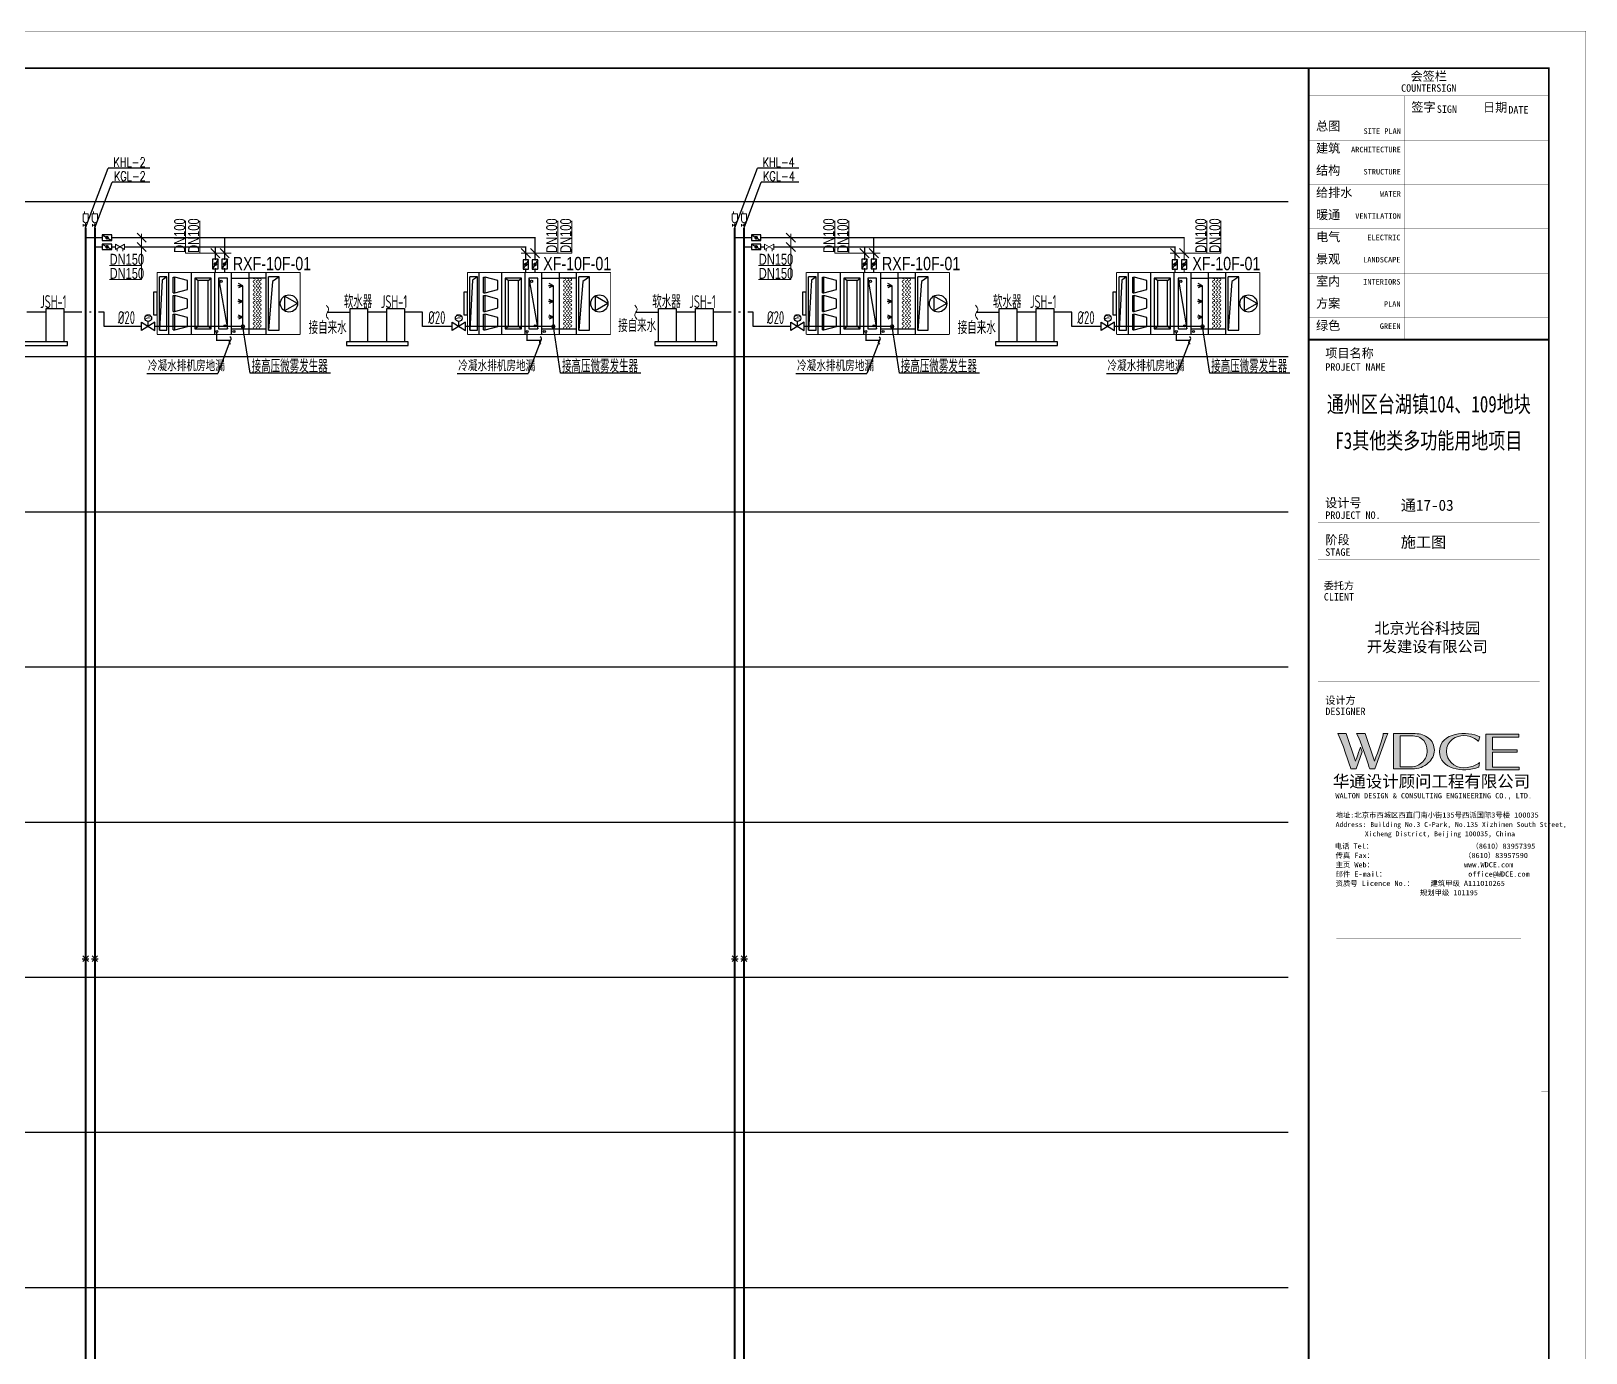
# Model space of a CAD drawing. Extents: x -778003 to -147913, y -2164908 to -814216.
# Drawn here: x -442101 to -400023, y -1011860 to -976072 of the extents above; entities that cross this region are included whole.
import ezdxf
from ezdxf.enums import TextEntityAlignment as Align

# ---------------------------------------------------------------- set-up
doc = ezdxf.new("R2010")
doc.units = 0
doc.header["$LTSCALE"] = 1000
doc.header["$MEASUREMENT"] = 0
doc.linetypes.add('CENTER2', pattern=[1.125, 0.75, -0.125, 0.125, -0.125])
doc.linetypes.add('DASH', pattern=[0.35, 0.25, -0.1])
doc.layers.get('0').update_dxf_attribs({"linetype": 'CONTINUOUS'})
for name, color, linetype in [('ACS_COM', 7, 'CONTINUOUS'), ('ACS_KT_FM_E', 3, 'CONTINUOUS'), ('ACS_空调机组', 2, 'CONTINUOUS'), ('DIM-空冷凝水', 3, 'CONTINUOUS'), ('DIM-空冷热供水', 3, 'CONTINUOUS'), ('DUCT-新风管设备', 7, 'CONTINUOUS'), ('PIPE_DIM', 3, 'CONTINUOUS'), ('TEXT-风机盘管', 7, 'CONTINUOUS'), ('VALVE-空冷供水', 7, 'CONTINUOUS'), ('VALVE-空冷热供水', 7, 'CONTINUOUS'), ('设备以及附件层', 7, 'CONTINUOUS')]:
    doc.layers.add(name, color=color, linetype=linetype)
for name, color, linetype, lineweight in [('ACS_KT_BJ', 4, 'CONTINUOUS', 30), ('ACS_KT_FM', 3, 'CONTINUOUS', 15), ('H-CN-阀件', 7, 'CONTINUOUS', 25), ('H-DIM-空调', 7, 'CONTINUOUS', 20), ('H-KT-冷凝', 5, 'N_LINE', 35), ('H-KT-冷热供', 3, 'LRG_LINE', 35), ('H-KT-冷热回', 2, 'LRH_LINE', 35), ('H-KT-阀件', 7, 'CONTINUOUS', 20)]:
    doc.layers.add(name, color=color, linetype=linetype, lineweight=lineweight)
doc.styles.add('_THVAC_PIPEDN', font='ROS', dxfattribs={"width": 0.8, "height": 3.5, "bigfont": 'JD'})
doc.styles.add('_THVAC_SERIAL', font='COMPLEX', dxfattribs={"width": 0.8, "height": 3.5, "bigfont": 'HZTXT'})
doc.styles.add('hwxh', font='STXIHEI.TTF')
doc.styles.add('HZF', font='ROS', dxfattribs={"width": 0.8, "bigfont": 'JD'})
doc.styles.add('KHZ', font='ROMANS', dxfattribs={"width": 0.7, "bigfont": 'HZTXT'})
doc.styles.get("Standard").update_dxf_attribs({"font": 'ros.shx', "width": 0.75, "bigfont": 'jd.shx'})
doc.styles.add('华文细黑', font='STXIHEI.TTF', dxfattribs={"height": 10})
doc.styles.add('等高', font='ros1.shx', dxfattribs={"width": 0.7, "bigfont": 'jd.shx'})
doc.linetypes.add('LRG_LINE', pattern='A,1.5,-0.1,["LRG",KHZ,S=0.1,R=0,X=-0.1,Y=-0.05],-0.2', length=1.8)
doc.linetypes.add('LRH_LINE', pattern='A,1.5,-0.1,["LRH",KHZ,S=0.1,R=0,X=-0.1,Y=-0.05],-0.2', length=1.8)
doc.linetypes.add('N_LINE', pattern='A,1.5,-0.1,["N",KHZ,S=0.1,R=0,X=-0.1,Y=-0.05],-0.02', length=1.62)

# ---------------------------------------------------------------- blocks, each defined once
blk = doc.blocks.new('$VALVE$00000964')
h = blk.add_hatch(color=256)
h.paths.add_polyline_path([(15, 46, 0.414214), (0, 61), (0, 31, 0.414214)])
h.paths.add_polyline_path([(0, 61, 0.414214), (-15, 46, 0.414214), (0, 31)])
for p, q in [((23, 251), (23, 297)), ((-46, 138), (-46, 251)), ((-46, 251), (46, 251)), ((0, 92), (0, 0)), ((15, 46), (44, 46)), ((44, 68), (44, 24)), ((46, 251), (46, 138))]:
    blk.add_line(p, q)
blk.add_circle((0, 46), 14.7)
blk.add_arc((0, 138), 46.1, 180, 0)
blk.add_point((0, 0))
blk = doc.blocks.new('jrg')
at = {"color": 8}
for centre, radius, start, end in [((-1.87, 0), 0.375, 0, 180), ((-1.12, 0), 0.375, 180, 0), ((-0.37, 0), 0.375, 0, 180), ((0.39, 0.02), 0.393, 182.6822, 357.3178), ((1.16, 0), 0.375, 0, 180), ((1.92, 0.01), 0.38, 180.8965, 359.1035)]:
    blk.add_arc(centre, radius, start, end, dxfattribs=at)
blk = doc.blocks.new('A$C2F4F20CB')
at = {"layer": 'ACS_KT_FM', "color": 8}
for centre, start in [((2857, 2067), 210.4562), ((2944, 2066), 207.8845), ((3024, 2066), 207.8845)]:
    blk.add_arc(centre, 28.1, start, 270, dxfattribs=at)
at = {"layer": 'ACS_空调机组', "color": 2}
for p, q in [((542, 2203), (542, 525)), ((1162, 525), (1162, 2203)), ((1782, 2203), (1782, 525)), ((1782, 2203), (1782, 525)), ((2247, 525), (2247, 2203)), ((2712, 2203), (2712, 525)), ((3177, 2203), (3177, 525)), ((232, 1669), (132, 1669)), ((132, 1669), (132, 1058)), ((232, 1058), (232, 1669)), ((132, 1058), (232, 1058))]:
    blk.add_line(p, q, dxfattribs=at)
at = {"layer": 'ACS_空调机组', "color": 8}
for p, q in [((297, 645), (297, 2083)), ((499, 2083), (297, 2083)), ((372, 1991), (297, 645)), ((499, 2083), (372, 1991)), ((499, 645), (499, 2083)), ((669, 2078), (709, 2078)), ((669, 1651), (669, 2078)), ((1052, 1983), (709, 2078)), ((709, 1651), (709, 2078)), ((709, 1651), (1052, 1746)), ((1052, 1746), (1052, 1983)), ((1334, 1982), (1250, 2053)), ((1694, 2053), (1250, 2053)), ((1250, 2053), (1250, 674)), ((1610, 1982), (1334, 1982)), ((1334, 1982), (1334, 745)), ((1610, 1982), (1694, 2053)), ((1610, 745), (1610, 1982)), ((1694, 674), (1694, 2053)), ((1896, 2053), (2133, 674)), ((1896, 2053), (1896, 674)), ((2133, 2053), (1896, 2053)), ((2133, 674), (2133, 2053)), ((2247, 2053), (2712, 2053)), ((2556, 1844), (2421, 1844)), ((2556, 1844), (2439, 1901)), ((2556, 1844), (2439, 1788)), ((2556, 772), (2556, 1844)), ((3177, 2053), (2712, 2053)), ((3248, 645), (3248, 2083)), ((3535, 2083), (3248, 2083)), ((3352, 1960), (3248, 645)), ((3535, 2083), (3352, 1960)), ((3535, 645), (3535, 2083)), ((669, 1651), (709, 1651)), ((669, 1150), (669, 1577)), ((669, 1577), (709, 1577)), ((709, 1150), (709, 1577)), ((1052, 1482), (709, 1577)), ((1052, 1245), (1052, 1482)), ((2556, 1418), (2421, 1418)), ((2556, 1418), (2439, 1475)), ((2556, 1418), (2439, 1362)), ((4034, 1364), (3684, 1566)), ((3684, 1566), (3684, 1161)), ((4034, 1364), (3684, 1161)), ((669, 1150), (709, 1150)), ((669, 1076), (709, 1076)), ((669, 649), (669, 1076)), ((709, 1150), (1052, 1245)), ((1052, 981), (709, 1076)), ((709, 649), (709, 1076)), ((1052, 744), (1052, 981)), ((2556, 992), (2421, 992)), ((2556, 992), (2439, 1049)), ((2556, 992), (2439, 936)), ((297, 645), (499, 645)), ((669, 649), (709, 649)), ((709, 649), (1052, 744)), ((1250, 674), (1334, 745)), ((1250, 674), (1694, 674)), ((1334, 745), (1610, 745)), ((1694, 674), (1610, 745)), ((1896, 674), (2133, 674)), ((2247, 674), (2712, 674)), ((2712, 674), (3177, 674)), ((3248, 645), (3535, 645))]:
    blk.add_line(p, q, dxfattribs=at)
at = {"layer": 'ACS_空调机组', "color": 2, "const_width": 25}
for points in [[(4107, 2203), (232, 2203)], [(232, 2203), (232, 525)], [(4107, 525), (4107, 2203)], [(232, 525), (4107, 525)]]:
    blk.add_lwpolyline(points, dxfattribs=at)
at = {"layer": 'ACS_空调机组', "color": 8}
for centre, radius in [((1968, 1964), 28.4), ((3801, 1364), 234), ((1847, 605), 28.4), ((2067, 759), 28.4), ((2312, 605), 28.4), ((2556, 744), 28.4)]:
    blk.add_circle(centre, radius, dxfattribs=at)
at = {"layer": 'ACS_KT_FM', "color": 8, "xscale": 75, "yscale": 75, "zscale": 75, "rotation": 90}
for p in [(2857, 1867), (2857, 1526), (2944, 1866), (2944, 1525), (3024, 1866), (3024, 1525), (2857, 1185), (2944, 1184), (3024, 1184), (2857, 844), (2944, 843), (3024, 843)]:
    blk.add_blockref('jrg', p, dxfattribs=at)
blk = doc.blocks.new('dcf1')
for p, q in [((-1.5, -0.94), (-1.5, 0.94)), ((-1.5, 0.94), (1.5, -0.94)), ((1.5, 0.94), (-1.5, -0.94)), ((0, 0), (0, 1.13)), ((1.5, -0.94), (1.5, 0.94))]:
    blk.add_line(p, q)
blk.add_circle((0, 1.88), 0.75)
at = {"width": 0.8}
blk.add_text('M', height=1.13, rotation=90, dxfattribs=at).set_placement((0.5, 1.52))
blk = doc.blocks.new('$VALVE$00000929')
blk.add_lwpolyline([(-125, -72), (125, 72), (125, -72), (-125, 72)], close=True)
for points in [[(-80, -46), (-80, -116)], [(80, -46), (80, -116)]]:
    blk.add_lwpolyline(points)
for p in [(-125, 0), (125, 0)]:
    blk.add_point(p)
blk = doc.blocks.new('$ThvacSys$00000040')
at = {"elevation": 0}
blk.add_lwpolyline([(7, -101, -0.575183), (0, 0, 0.604745), (-11, 101, 16.924828)], format="xyb", dxfattribs=at)
blk = doc.blocks.new('$VALVE$00000780')
at = {"layer": '设备以及附件层'}
for points in [[(-37, -37), (37, 37)], [(37, -37), (-37, 37)], [(0, 45), (0, -45)]]:
    blk.add_lwpolyline(points, dxfattribs=at)
blk = doc.blocks.new('logo2')
h = blk.add_hatch(color=7)
h.paths.add_polyline_path([(19.02, -7.36), (15.84, -7.36), (15.84, -3.97), (18.97, -3.97), (18.97, -4.24), (16.46, -4.24), (16.46, -5.45), (18.81, -5.45), (18.81, -5.69), (16.47, -5.69), (16.47, -7.12), (19.02, -7.12)])
edge = h.paths.add_edge_path()
edge.add_spline(control_points=[(15.26, -4.21), (15.26, -4.21), (15.13, -4.65), (15.13, -4.65), (15.13, -4.65), (14.62, -4.1), (13.73, -4.1), (13.04, -4.1), (12.07, -4.54), (12.08, -5.62), (12.08, -6.49), (12.77, -7.16), (13.73, -7.17), (14.66, -7.17), (15.23, -6.68), (15.23, -6.68), (15.23, -6.68), (15.16, -7.11), (15.16, -7.11), (13.63, -7.7), (11.42, -7.29), (11.41, -5.64), (11.4, -3.72), (14.16, -3.66), (15.26, -4.21)], knot_values=[0, 0, 0, 0, 1, 1, 1, 2, 2, 2, 3, 3, 3, 4, 4, 4, 5, 5, 5, 6, 6, 6, 7, 7, 7, 8, 8, 8, 8], degree=3, periodic=0)
edge = h.paths.add_edge_path(flags=16)
edge.add_spline(control_points=[(10.23, -5.57), (10.23, -5.16), (10.12, -4.83), (9.9, -4.58), (9.63, -4.27), (9.23, -4.12), (8.69, -4.12), (8.69, -4.12), (7.64, -4.12), (7.64, -4.12), (7.64, -4.12), (7.64, -7.1), (7.64, -7.1), (7.64, -7.1), (8.66, -7.1), (8.66, -7.1), (9.13, -7.1), (9.52, -6.93), (9.82, -6.6), (10.09, -6.31), (10.23, -5.96), (10.23, -5.57)], knot_values=[0, 0, 0, 0, 1, 1, 1, 2, 2, 2, 3, 3, 3, 4, 4, 4, 5, 5, 5, 6, 6, 6, 7, 7, 7, 7], degree=3, periodic=0)
edge = h.paths.add_edge_path()
edge.add_spline(control_points=[(10.92, -5.51), (10.92, -5.96), (10.72, -6.37), (10.34, -6.72), (9.92, -7.1), (9.41, -7.29), (8.82, -7.29), (8.82, -7.29), (7.03, -7.29), (7.03, -7.29), (7.03, -7.29), (7.03, -3.92), (7.03, -3.92), (7.03, -3.92), (9.1, -3.92), (9.1, -3.92), (9.59, -3.92), (10.01, -4.06), (10.36, -4.34), (10.73, -4.64), (10.92, -5.03), (10.92, -5.51)], knot_values=[0, 0, 0, 0, 1, 1, 1, 2, 2, 2, 3, 3, 3, 4, 4, 4, 5, 5, 5, 6, 6, 6, 7, 7, 7, 7], degree=3, periodic=0)
at = {"lineweight": 0}
blk.add_lwpolyline([(19.02, -7.36), (15.84, -7.36), (15.84, -3.97), (18.97, -3.97), (18.97, -4.24), (16.46, -4.24), (16.46, -5.45), (18.81, -5.45), (18.81, -5.69), (16.47, -5.69), (16.47, -7.12), (19.02, -7.12), (19.02, -7.36)], dxfattribs=at)
for points, knots in [([(10.92, -5.51), (10.92, -5.96), (10.72, -6.37), (10.34, -6.72), (9.92, -7.1), (9.41, -7.29), (8.82, -7.29), (8.82, -7.29), (7.03, -7.29), (7.03, -7.29), (7.03, -7.29), (7.03, -3.92), (7.03, -3.92), (7.03, -3.92), (9.1, -3.92), (9.1, -3.92), (9.59, -3.92), (10.01, -4.06), (10.36, -4.34), (10.73, -4.64), (10.92, -5.03), (10.92, -5.51)], [0, 0, 0, 0, 1, 1, 1, 2, 2, 2, 3, 3, 3, 4, 4, 4, 5, 5, 5, 6, 6, 6, 7, 7, 7, 7]), ([(10.23, -5.57), (10.23, -5.16), (10.12, -4.83), (9.9, -4.58), (9.63, -4.27), (9.23, -4.12), (8.69, -4.12), (8.69, -4.12), (7.64, -4.12), (7.64, -4.12), (7.64, -4.12), (7.64, -7.1), (7.64, -7.1), (7.64, -7.1), (8.66, -7.1), (8.66, -7.1), (9.13, -7.1), (9.52, -6.93), (9.82, -6.6), (10.09, -6.31), (10.23, -5.96), (10.23, -5.57)], [0, 0, 0, 0, 1, 1, 1, 2, 2, 2, 3, 3, 3, 4, 4, 4, 5, 5, 5, 6, 6, 6, 7, 7, 7, 7]), ([(15.26, -4.21), (15.26, -4.21), (15.13, -4.65), (15.13, -4.65), (15.13, -4.65), (14.62, -4.1), (13.73, -4.1), (13.04, -4.1), (12.07, -4.54), (12.08, -5.62), (12.08, -6.49), (12.77, -7.16), (13.73, -7.17), (14.66, -7.17), (15.23, -6.68), (15.23, -6.68), (15.23, -6.68), (15.16, -7.11), (15.16, -7.11), (13.63, -7.7), (11.42, -7.29), (11.41, -5.64), (11.4, -3.72), (14.16, -3.66), (15.26, -4.21)], [0, 0, 0, 0, 1, 1, 1, 2, 2, 2, 3, 3, 3, 4, 4, 4, 5, 5, 5, 6, 6, 6, 7, 7, 7, 8, 8, 8, 8])]:
    blk.add_open_spline(points, degree=3, knots=knots, dxfattribs=at)
blk = doc.blocks.new('logo1')
h = blk.add_hatch(color=8)
edge = h.paths.add_edge_path()
edge.add_spline(control_points=[(3.86, -5.21), (3.63, -5.88), (3.39, -6.56), (3.39, -6.56), (3.39, -6.56), (2.5, -3.91), (2.5, -3.91), (2.5, -3.91), (1.8, -3.91), (1.69, -3.91), (2.02, -4.39), (2.95, -7.27), (2.95, -7.27), (2.95, -7.27), (3.44, -7.27), (3.44, -7.27), (3.44, -7.27), (4.03, -5.66), (4.03, -5.66), (4.03, -5.66), (3.86, -5.21), (3.86, -5.21)], knot_values=[0, 0, 0, 0, 1, 1, 1, 2, 2, 2, 3, 3, 3, 4, 4, 4, 5, 5, 5, 6, 6, 6, 7, 7, 7, 7], degree=3, periodic=0)
h = blk.add_hatch(color=7)
edge = h.paths.add_edge_path()
edge.add_spline(control_points=[(6.04, -3.91), (6.09, -4.1), (5.2, -6.56), (5.2, -6.56), (5.2, -6.56), (4.3, -3.91), (4.3, -3.91), (4.3, -3.91), (3.6, -3.91), (3.49, -3.91), (3.82, -4.39), (4.75, -7.27), (4.75, -7.27), (4.75, -7.27), (5.24, -7.27), (5.24, -7.27), (5.24, -7.27), (6.33, -4.3), (6.33, -4.3), (6.33, -4.3), (6.48, -3.91), (6.48, -3.91), (6.48, -3.91), (6.21, -3.91), (6.04, -3.91)], knot_values=[0, 0, 0, 0, 1, 1, 1, 2, 2, 2, 3, 3, 3, 4, 4, 4, 5, 5, 5, 6, 6, 6, 7, 7, 7, 8, 8, 8, 8], degree=3, periodic=0)
at = {"color": 8, "lineweight": 0}
blk.add_open_spline([(3.86, -5.21), (3.63, -5.88), (3.39, -6.56), (3.39, -6.56), (3.39, -6.56), (2.5, -3.91), (2.5, -3.91), (2.5, -3.91), (1.8, -3.91), (1.69, -3.91), (2.02, -4.39), (2.95, -7.27), (2.95, -7.27), (2.95, -7.27), (3.44, -7.27), (3.44, -7.27), (3.44, -7.27), (4.03, -5.66), (4.03, -5.66), (4.03, -5.66), (3.86, -5.21), (3.86, -5.21)], degree=3, knots=[0, 0, 0, 0, 1, 1, 1, 2, 2, 2, 3, 3, 3, 4, 4, 4, 5, 5, 5, 6, 6, 6, 7, 7, 7, 7], dxfattribs=at)
at = {"lineweight": 0}
blk.add_open_spline([(6.04, -3.91), (6.09, -4.1), (5.2, -6.56), (5.2, -6.56), (5.2, -6.56), (4.3, -3.91), (4.3, -3.91), (4.3, -3.91), (3.6, -3.91), (3.49, -3.91), (3.82, -4.39), (4.75, -7.27), (4.75, -7.27), (4.75, -7.27), (5.24, -7.27), (5.24, -7.27), (5.24, -7.27), (6.33, -4.3), (6.33, -4.3), (6.33, -4.3), (6.48, -3.91), (6.48, -3.91), (6.48, -3.91), (6.21, -3.91), (6.04, -3.91)], degree=3, knots=[0, 0, 0, 0, 1, 1, 1, 2, 2, 2, 3, 3, 3, 4, 4, 4, 5, 5, 5, 6, 6, 6, 7, 7, 7, 8, 8, 8, 8], dxfattribs=at)
blk.add_blockref('logo2', (0, 0))
blk = doc.blocks.new('时间-logo')
blk.add_blockref('logo1', (-20.97, 0))
at = {"style": 'hwxh'}
for s, height, p in [('华通设计顾问工程有限公司 ', 1.15, (-19.73, -9.05)), ('WALTON DESIGN & CONSULTING ENGINEERING CO., LTD.', 0.5, (-19.5, -10.1)), ('地址:北京市西城区西直门南小街135号西派国际3号楼 100035', 0.5, (-19.48, -11.94)), ('Address: Building No.3 C-Park, No.135 Xizhimen South Street, ', 0.47, (-19.48, -12.83)), ('Xicheng District, Beijing 100035, China ', 0.47, (-16.69, -13.72)), ('电话 Tel：                        （8610）83957395 ', 0.5, (-19.56, -14.91)), ('传真 Fax：                      （8610）83957590 ', 0.5, (-19.48, -15.8)), ('主页 Web：                      www.WDCE.com ', 0.5, (-19.48, -16.69)), ('邮件 E-mail：                    office@WDCE.com ', 0.5, (-19.48, -17.58)), ('资质号 Licence No.：    建筑甲级 A111010265 ', 0.5, (-19.48, -18.47)), ('   规划甲级 101195', 0.5, (-12.6, -19.36))]:
    blk.add_text(s, height=height, dxfattribs=at).set_placement(p)
blk = doc.blocks.new('A1')
for points, const_width in [([(-584266, -1025182), (-500166, -1025182), (-500166, -965782), (-584266, -965782)], 5), ([(-507666, -966782), (-581766, -966782), (-581766, -1024182), (-507666, -1024182)], 50), ([(-507666, -966782), (-507666, -974132), (-501166, -974132), (-501166, -966782)], 50), ([(-507666, -1024182), (-501166, -1024182), (-501166, -974132), (-507666, -974132)], 50)]:
    blk.add_lwpolyline(points, close=True, dxfattribs=dict(const_width=const_width))
at = {"const_width": 5}
for points in [[(-542216, -965782), (-542216, -965982)], [(-507666, -967532), (-501166, -967532)], [(-505081, -967532), (-505081, -974132)], [(-503076, -967532), (-503076, -974132)], [(-507666, -968132), (-501166, -968132)], [(-507666, -968732), (-501166, -968732)], [(-507666, -969332), (-501166, -969332)], [(-507666, -969932), (-501166, -969932)], [(-507666, -970532), (-501166, -970532)], [(-507666, -971132), (-501166, -971132)], [(-507666, -971732), (-501166, -971732)], [(-507666, -972332), (-501166, -972332)], [(-507666, -972932), (-501166, -972932)], [(-507666, -972932), (-501166, -972932)], [(-507666, -973532), (-501166, -973532)], [(-507666, -974132), (-501166, -974132)], [(-507416, -979095), (-501416, -979095)], [(-507416, -980095), (-501416, -980095)], [(-501416, -983396), (-501416, -980570), (-507416, -980570), (-507416, -983396)], [(-507416, -983396), (-501416, -983396)], [(-507416, -983690), (-507416, -1001399)], [(-507416, -983690), (-501416, -983690)], [(-507416, -1001399), (-501416, -1001399), (-501416, -983690)], [(-506916, -990346), (-501916, -990346)], [(-501166, -994482), (-501366, -994482)], [(-506916, -995299), (-501916, -995299)], [(-506916, -1000696), (-501916, -1000696)], [(-507416, -1001399), (-501416, -1001399)]]:
    blk.add_lwpolyline(points, dxfattribs=at)
at = {"ltscale": 0.001, "xscale": 283.4689937531525, "yscale": 283.4689937531525, "zscale": 283.4689937531525}
blk.add_blockref('时间-logo', (-501416, -983690), dxfattribs=at)
at = {"style": '华文细黑'}
for s, height, p in [('会签栏', 240, (-504416, -966882)), ('COUNTERSIGN', 200, (-504416, -967222))]:
    blk.add_text(s, height=height, dxfattribs=at).set_placement(p, align=Align.TOP_CENTER)
for s, height, p in [('签字', 240, (-504889, -967718)), ('SIGN', 200, (-504198, -967793)), ('日期', 240, (-502946, -967724)), ('总图', 240, (-507466, -968232)), ('DATE', 200, (-502262, -967812)), ('建筑', 240, (-507466, -968832)), ('结构', 240, (-507466, -969432)), ('给排水', 240, (-507466, -970032)), ('暖通', 240, (-507466, -970632)), ('电气', 240, (-507466, -971232)), ('景观', 240, (-507466, -971832)), ('室内', 240, (-507466, -972432)), ('方案', 240, (-507466, -973032)), ('绿色', 240, (-507466, -973632)), ('项目名称', 240, (-507216, -974381)), ('PROJECT NAME', 200, (-507216, -974774)), ('设计号', 240, (-507221, -978434)), ('PROJECT NO.', 200, (-507216, -978785)), ('阶段', 240, (-507216, -979435)), ('STAGE', 200, (-507216, -979785)), ('委托方', 200, (-507256, -980696)), ('CLIENT', 200, (-507256, -980996)), ('设计方', 200, (-507216, -983798)), ('DESIGNER', 200, (-507216, -984098))]:
    blk.add_text(s, height=height, dxfattribs=at).set_placement(p, align=Align.TOP_LEFT)
for s, p in [('SITE PLAN', (-505172, -968412)), ('ARCHITECTURE', (-505172, -968912)), ('STRUCTURE', (-505172, -969512)), ('WATER', (-505172, -970112)), ('VENTILATION', (-505172, -970712)), ('ELECTRIC', (-505181, -971293)), ('LANDSCAPE', (-505181, -971893)), ('INTERIORS', (-505181, -972493)), ('PLAN', (-505181, -973093)), ('GREEN', (-505181, -973693))]:
    blk.add_text(s, height=150, dxfattribs=at).set_placement(p, align=Align.TOP_RIGHT)
at = {"color": 4, "style": '华文细黑', "width": 0.75}
for s, p in [('通州区台湖镇104、109地块', (-504416, -976104)), ('F3其他类多功能用地项目', (-504416, -977091))]:
    blk.add_text(s, height=450, dxfattribs=at).set_placement(p, align=Align.CENTER)
at = {"color": 4, "ltscale": 0.001, "char_height": 300, "width": 5848.95, "style": '华文细黑'}
for s, insert, attachment_point in [('通17-03', (-505173, -978631), 4), ('施工图', (-505173, -979631), 4), ('北京光谷科技园\\P开发建设有限公司', (-504456, -982211), 5)]:
    blk.add_mtext(s, dxfattribs=dict(at, insert=insert, attachment_point=attachment_point))
blk = doc.blocks.new('$VALVE$00000898')
blk.add_lwpolyline([(128, 74), (-128, -74), (-128, 74)], close=True)
blk.add_lwpolyline([(128, 74), (128, -74), (-128, -74)])
at = {"const_width": 50}
blk.add_lwpolyline([(0, 25, -1), (0, -25, -1)], format="xyb", close=True, dxfattribs=at)
for p in [(-128, 0), (128, 0)]:
    blk.add_point(p)

msp = doc.modelspace()

# ---------------------------------------------------------------- hatches: boundary and pattern name
at = {"layer": 'H-KT-冷凝', "linetype": 'CENTER2'}
for points in [[(-437076.4, -984449), (-437093.9, -984449), (-437093.9, -984466.5)], [(-437076.4, -984449), (-437076.4, -984466.5), (-437093.9, -984466.5)], [(-428676.5, -984449), (-428694, -984449), (-428694, -984466.5)], [(-428676.5, -984449), (-428676.5, -984466.5), (-428694, -984466.5)], [(-419508.1, -984449), (-419525.6, -984449), (-419525.6, -984466.5)], [(-419508.1, -984449), (-419508.1, -984466.5), (-419525.6, -984466.5)], [(-411108.1, -984449), (-411125.6, -984449), (-411125.6, -984466.5)], [(-411108.1, -984449), (-411108.1, -984466.5), (-411125.6, -984466.5)]]:
    msp.add_hatch(color=256, dxfattribs=at).paths.add_polyline_path(points)
at = {"layer": 'H-KT-冷热供', "linetype": 'Continuous'}
for points in [[(-436863.7, -981666.2), (-436846.2, -981666.2), (-436846.2, -981648.7)], [(-436863.7, -981666.2), (-436863.7, -981648.7), (-436846.2, -981648.7)], [(-428463.7, -981666.2), (-428446.2, -981666.2), (-428446.2, -981648.7)], [(-428463.7, -981666.2), (-428463.7, -981648.7), (-428446.2, -981648.7)], [(-419295.4, -981666.2), (-419277.9, -981666.2), (-419277.9, -981648.7)], [(-419295.4, -981666.2), (-419295.4, -981648.7), (-419277.9, -981648.7)], [(-410895.4, -981666.2), (-410877.9, -981666.2), (-410877.9, -981648.7)], [(-410895.4, -981666.2), (-410895.4, -981648.7), (-410877.9, -981648.7)]]:
    msp.add_hatch(color=256, dxfattribs=at).paths.add_polyline_path(points)
at = {"layer": 'H-KT-冷热回', "linetype": 'DASH'}
for points in [[(-437113.7, -981916.2), (-437096.2, -981916.2), (-437096.2, -981898.7)], [(-437113.7, -981916.2), (-437113.7, -981898.7), (-437096.2, -981898.7)], [(-428713.7, -981916.2), (-428696.2, -981916.2), (-428696.2, -981898.7)], [(-428713.7, -981916.2), (-428713.7, -981898.7), (-428696.2, -981898.7)], [(-419545.4, -981916.2), (-419527.9, -981916.2), (-419527.9, -981898.7)], [(-419545.4, -981916.2), (-419545.4, -981898.7), (-419527.9, -981898.7)], [(-411145.4, -981916.2), (-411127.9, -981916.2), (-411127.9, -981898.7)], [(-411145.4, -981916.2), (-411145.4, -981898.7), (-411127.9, -981898.7)]]:
    msp.add_hatch(color=256, dxfattribs=at).paths.add_polyline_path(points)

# ---------------------------------------------------------------- linework, layer by layer
for p, q in [((-480720.3, -980687.1), (-408080, -980687.1)), ((-436709.9, -984449, 0), (-437050.9, -985340.7)), ((-428309.9, -984449, 0), (-428650.9, -985340.7)), ((-419141.5, -984449, 0), (-419482.6, -985340.7)), ((-410741.6, -984449, 0), (-411082.6, -985340.7)), ((-480720.3, -984887.1), (-408080, -984887.1)), ((-438969.6, -985340.7), (-437050.9, -985340.7)), ((-430569.7, -985340.7), (-428650.9, -985340.7)), ((-421401.3, -985340.7), (-419482.6, -985340.7)), ((-413001.3, -985340.7), (-411082.6, -985340.7)), ((-480720.3, -989087.1), (-408080, -989087.1)), ((-480720.3, -993287.1), (-408080, -993287.1)), ((-480720.3, -997487.1), (-408080, -997487.1)), ((-480720.3, -1001687.1), (-408080, -1001687.1)), ((-480720.3, -1005887.1), (-408080, -1005887.1)), ((-480720.3, -1010087.1), (-408080, -1010087.1))]:
    msp.add_line(p, q)
msp.add_lwpolyline([(-481625.2, -977075), (-401025.2, -977075), (-401025.2, -1034475), (-481625.2, -1034475)], close=True)
at = {"layer": 'ACS_COM'}
for points in [[(-441114.9, -984487.1), (-442789.9, -984487.1), (-442789.9, -984587.1), (-441114.9, -984587.1)], [(-431894.7, -984487.1), (-433569.7, -984487.1), (-433569.7, -984587.1), (-431894.7, -984587.1)], [(-423546.5, -984487.1), (-425221.5, -984487.1), (-425221.5, -984587.1), (-423546.5, -984587.1)], [(-414326.4, -984487.1), (-416001.4, -984487.1), (-416001.4, -984587.1), (-414326.4, -984587.1)]]:
    msp.add_lwpolyline(points, close=True, dxfattribs=at)
at = {"layer": 'ACS_KT_BJ'}
for p, q in [((-441689.9, -983687.1), (-442214.9, -983687.1)), ((-440725.2, -983687.1), (-441214.9, -983687.1)), ((-440475.2, -983687.1), (-440525.2, -983687.1)), ((-440125.7, -983687.1), (-440275.2, -983687.1)), ((-440125.2, -984067.6), (-440125.7, -983687.1)), ((-434079.4, -983687.1), (-433469.7, -983687.1)), ((-432469.7, -983687.1), (-432994.7, -983687.1)), ((-431505, -983687.1), (-431994.7, -983687.1)), ((-431504.4, -984067.6), (-431505, -983687.1)), ((-425731.2, -983687.1), (-425121.5, -983687.1)), ((-424121.5, -983687.1), (-424646.5, -983687.1)), ((-423156.8, -983687.1), (-423646.5, -983687.1)), ((-422906.8, -983687.1), (-422956.8, -983687.1)), ((-422557.4, -983687.1), (-422706.8, -983687.1)), ((-422556.8, -984067.6), (-422557.4, -983687.1)), ((-416511.1, -983687.1), (-415901.4, -983687.1)), ((-414901.4, -983687.1), (-415426.4, -983687.1)), ((-413936.7, -983687.1), (-414426.4, -983687.1)), ((-413936.1, -984067.6), (-413936.7, -983687.1)), ((-439109.1, -984067.6), (-440125.6, -984067.6)), ((-436367.6, -984067.6), (-438749.1, -984067.6)), ((-430709.1, -984067.6), (-431504.9, -984067.6)), ((-427967.7, -984067.6), (-430349.1, -984067.6)), ((-421540.8, -984067.6), (-422557.3, -984067.6)), ((-418799.3, -984067.6), (-421180.8, -984067.6)), ((-413140.8, -984067.6), (-413936.5, -984067.6)), ((-410399.3, -984067.6), (-412780.8, -984067.6))]:
    msp.add_line(p, q, dxfattribs=at)
at = {"layer": 'ACS_KT_FM', "color": 7}
for centre in [(-436367.6, -984067.6), (-436367.6, -984067.6), (-427967.7, -984067.6), (-427967.7, -984067.6), (-418799.3, -984067.6), (-418799.3, -984067.6), (-410399.3, -984067.6), (-410399.3, -984067.6)]:
    msp.add_circle(centre, 50, dxfattribs=at)
at = {"layer": 'ACS_空调机组'}
for points in [[(-441689.9, -984487.1), (-441689.9, -983587.1), (-441214.9, -983587.1), (-441214.9, -984487.1)], [(-433469.7, -984487.1), (-433469.7, -983587.1), (-432994.7, -983587.1), (-432994.7, -984487.1)], [(-432469.7, -984487.1), (-432469.7, -983587.1), (-431994.7, -983587.1), (-431994.7, -984487.1)], [(-425121.5, -984487.1), (-425121.5, -983587.1), (-424646.5, -983587.1), (-424646.5, -984487.1)], [(-424121.5, -984487.1), (-424121.5, -983587.1), (-423646.5, -983587.1), (-423646.5, -984487.1)], [(-415901.4, -984487.1), (-415901.4, -983587.1), (-415426.4, -983587.1), (-415426.4, -984487.1)], [(-414901.4, -984487.1), (-414901.4, -983587.1), (-414426.4, -983587.1), (-414426.4, -984487.1)]]:
    msp.add_lwpolyline(points, close=True, dxfattribs=at)
at = {"layer": 'DIM-空冷凝水'}
for p, q in [((-440625.2, -981399.5), (-440014, -979781.1)), ((-423056.8, -981399.5), (-422445.6, -979781.1)), ((-440375.2, -981399.5), (-439908.1, -980162.8)), ((-422806.8, -981399.5), (-422339.8, -980162.8))]:
    msp.add_line(p, q, dxfattribs=at)
at = {"layer": 'DIM-空冷热供水'}
for p, q in [((-438888.4, -980162.8), (-439908.1, -980162.8)), ((-421320, -980162.8), (-422339.8, -980162.8))]:
    msp.add_line(p, q, dxfattribs=at)
at = {"layer": 'H-DIM-空调'}
for p, q in [((-437918.4, -982083.8), (-437918.4, -981211)), ((-437538.4, -982083.8), (-437538.4, -981211)), ((-427849.2, -982083.8), (-427849.2, -981211)), ((-427469.2, -982083.8), (-427469.2, -981211)), ((-420350, -982083.8), (-420350, -981211)), ((-419970, -982083.8), (-419970, -981211)), ((-410280.9, -982083.8), (-410280.9, -981211)), ((-409900.9, -982083.8), (-409900.9, -981211)), ((-439234, -981542.5), (-438986.5, -981789.9)), ((-439110.2, -981566.2), (-439110.2, -982415.5)), ((-421665.6, -981542.5), (-421418.2, -981789.9)), ((-421541.9, -981566.2), (-421541.9, -982415.5)), ((-439234, -981792.5), (-438986.5, -982039.9)), ((-437918.4, -982083.8), (-437538.4, -982083.8)), ((-437538.4, -982083.8), (-436689, -982083.8)), ((-437237.4, -981960), (-436990, -982207.5)), ((-436987.4, -981960), (-436740, -982207.5)), ((-428840.2, -982083.8), (-428318.6, -982083.8)), ((-428837.5, -981960), (-428590, -982207.5)), ((-428587.5, -981960), (-428340, -982207.5)), ((-428318.6, -982083.8), (-427469.2, -982083.8)), ((-421665.6, -981792.5), (-421418.2, -982039.9)), ((-420350, -982083.8), (-419970, -982083.8)), ((-419970, -982083.8), (-419120.7, -982083.8)), ((-419669.1, -981960), (-419421.6, -982207.5)), ((-419419.1, -981960), (-419171.6, -982207.5)), ((-411271.9, -982083.8), (-410750.2, -982083.8)), ((-411269.1, -981960), (-411021.7, -982207.5)), ((-411019.1, -981960), (-410771.7, -982207.5)), ((-410750.2, -982083.8), (-409900.9, -982083.8)), ((-439983, -982415.5), (-439110.2, -982415.5)), ((-439110.2, -982415.5), (-439110.2, -982795.5)), ((-422414.7, -982415.5), (-421541.9, -982415.5)), ((-421541.9, -982415.5), (-421541.9, -982795.5)), ((-439983, -982795.5), (-439110.2, -982795.5)), ((-422414.7, -982795.5), (-421541.9, -982795.5))]:
    msp.add_line(p, q, dxfattribs=at)
for points in [[(-434109.4, -983497.1), (-434049.4, -983623.8), (-434109.4, -983750.4), (-434049.4, -983877.1)], [(-425761.2, -983497.1), (-425701.2, -983623.8), (-425761.2, -983750.4), (-425701.2, -983877.1)], [(-416541.1, -983497.1), (-416481.1, -983623.8), (-416541.1, -983750.4), (-416481.1, -983877.1)]]:
    msp.add_spline(points, degree=3, dxfattribs=at)
at = {"layer": 'H-KT-冷凝', "linetype": 'CENTER2', "const_width": 35}
for points in [[(-437076.4, -984449), (-437076.4, -984206.8)], [(-428676.5, -984449), (-428676.5, -984206.8)], [(-419508.1, -984449), (-419508.1, -984206.8)], [(-411108.1, -984449), (-411108.1, -984206.8)], [(-437076.4, -984449), (-436710.1, -984449)], [(-428676.5, -984449), (-428310.2, -984449)], [(-419508.1, -984449), (-419141.8, -984449)], [(-411108.1, -984449), (-410741.8, -984449)]]:
    msp.add_lwpolyline(points, dxfattribs=at)
at = {"layer": 'H-KT-冷热供', "linetype": 'Continuous', "ltscale": 1.5, "const_width": 52.5}
for points in [[(-440375.2, -981666.2), (-440375.2, -981399.5)], [(-440375.2, -1023692.1), (-440375.2, -981666.2)], [(-422806.8, -981666.2), (-422806.8, -981399.5)], [(-422806.8, -1023692.1), (-422806.8, -981666.2)]]:
    msp.add_lwpolyline(points, dxfattribs=at)
at = {"layer": 'H-KT-冷热供', "linetype": 'Continuous', "const_width": 35}
for points in [[(-440375.2, -981916.2), (-440174.4, -981916.2)], [(-439918.4, -981916.2), (-439821.5, -981916.2)], [(-439571.2, -981916.2), (-437113.7, -981916.2)], [(-437113.7, -981916.2), (-428713.7, -981916.2)], [(-437113.7, -982251.4), (-437113.7, -981916.2)], [(-428713.7, -982262.6), (-428713.7, -981916.2)], [(-422806.8, -981916.2), (-422606, -981916.2)], [(-422350, -981916.2), (-422253.2, -981916.2)], [(-422002.8, -981916.2), (-419545.4, -981916.2)], [(-419545.4, -982251.4), (-419545.4, -981916.2)], [(-419545.4, -981916.2), (-411145.4, -981916.2)], [(-411145.4, -982262.6), (-411145.4, -981916.2)], [(-437113.7, -982609.1), (-437113.7, -982507.4)], [(-428713.7, -982609.1), (-428713.7, -982518.6)], [(-419545.4, -982609.1), (-419545.4, -982507.4)], [(-411145.4, -982609.1), (-411145.4, -982518.6)]]:
    msp.add_lwpolyline(points, dxfattribs=at)
at = {"layer": 'H-KT-冷热回', "linetype": 'DASH', "ltscale": 1.5, "const_width": 52.5}
for points in [[(-440625.2, -981666.2), (-440625.2, -981399.5)], [(-440625.2, -1023692.1), (-440625.2, -981666.2)], [(-423056.8, -981666.2), (-423056.8, -981399.5)], [(-423056.8, -1023692.1), (-423056.8, -981666.2)]]:
    msp.add_lwpolyline(points, dxfattribs=at)
at = {"layer": 'H-KT-冷热回', "linetype": 'DASH', "const_width": 35}
for points in [[(-440625.2, -981666.2), (-440171.5, -981666.2)], [(-439921.2, -981666.2), (-436863.7, -981666.2)], [(-436863.7, -981666.2), (-428463.7, -981666.2)], [(-436863.7, -982251.4), (-436863.7, -981666.2)], [(-428463.7, -982262.6), (-428463.7, -981666.2)], [(-423056.8, -981666.2), (-422603.2, -981666.2)], [(-422352.8, -981666.2), (-419295.4, -981666.2)], [(-419295.4, -982251.4), (-419295.4, -981666.2)], [(-419295.4, -981666.2), (-410895.4, -981666.2)], [(-410895.4, -982262.6), (-410895.4, -981666.2)], [(-436863.7, -982609.1), (-436863.7, -982507.4)], [(-428463.7, -982609.1), (-428463.7, -982518.6)], [(-419295.4, -982609.1), (-419295.4, -982507.4)], [(-410895.4, -982609.1), (-410895.4, -982518.6)]]:
    msp.add_lwpolyline(points, dxfattribs=at)
at = {"layer": 'PIPE_DIM'}
for p, q in [((-438888.4, -979781.1), (-440014, -979781.1)), ((-421320, -979781.1), (-422445.6, -979781.1))]:
    msp.add_line(p, q, dxfattribs=at)
at = {"layer": 'TEXT-风机盘管'}
for p, q in [((-436169.5, -985335.8), (-436367.6, -984067.6)), ((-427769.6, -985335.8), (-427967.7, -984067.6)), ((-418601.2, -985335.8), (-418799.3, -984067.6)), ((-410201.2, -985335.8), (-410399.3, -984067.6)), ((-433999.6, -985335.8), (-436169.5, -985335.8)), ((-425599.6, -985335.8), (-427769.6, -985335.8)), ((-416431.2, -985335.8), (-418601.2, -985335.8)), ((-408031.3, -985335.8), (-410201.2, -985335.8))]:
    msp.add_line(p, q, dxfattribs=at)

# ---------------------------------------------------------------- block references
msp.add_blockref('A1', (100141.1, -10293.2))
at = {"layer": 'ACS_KT_FM_E', "xscale": 119.9994000745355, "yscale": 119.9994000745355, "zscale": 1.199994000745378}
for p in [(-438929.1, -984067.6), (-430529.1, -984067.6), (-421360.8, -984067.6), (-412960.8, -984067.6)]:
    msp.add_blockref('dcf1', p, dxfattribs=at)
at = {"layer": 'DUCT-新风管设备'}
for p in [(-438923.4, -984811.6), (-430523.5, -984811.6), (-421355.1, -984811.6), (-412955.1, -984811.6)]:
    msp.add_blockref('A$C2F4F20CB', p, dxfattribs=at)
at = {"layer": 'H-CN-阀件'}
for p in [(-436710.1, -984449), (-428310.2, -984449), (-419141.8, -984449), (-410741.8, -984449)]:
    msp.add_blockref('$ThvacSys$00000040', p, dxfattribs=at)
at = {"layer": 'H-KT-阀件', "xscale": -1.5, "yscale": 1.5, "zscale": 1.5}
for p in [(-440625.2, -981399.5), (-440375.2, -981399.5), (-423056.8, -981399.5), (-422806.8, -981399.5)]:
    msp.add_blockref('$VALVE$00000964', p, dxfattribs=at)
at = {"layer": 'H-KT-阀件'}
for p in [(-439696.4, -981916.2), (-422128, -981916.2)]:
    msp.add_blockref('$VALVE$00000929', p, dxfattribs=at)
at = {"layer": 'VALVE-空冷供水', "xscale": 2, "yscale": 2, "zscale": 2, "rotation": 90}
for p in [(-440625.2, -1001187.1), (-440375.2, -1001187.1), (-423056.8, -1001187.1), (-422806.8, -1001187.1)]:
    msp.add_blockref('$VALVE$00000780', p, dxfattribs=at)
at = {"layer": 'VALVE-空冷热供水', "yscale": -1}
for p, rotation in [((-440046.4, -981666.2), 180), ((-422478, -981666.2), 180), ((-440046.4, -981916.2), 180), ((-422478, -981916.2), 180), ((-437113.7, -982379.4), 90), ((-436863.7, -982379.4), 90), ((-428713.7, -982390.6), 90), ((-428463.7, -982390.6), 90), ((-419545.4, -982379.4), 90), ((-419295.4, -982379.4), 90), ((-411145.4, -982390.6), 90), ((-410895.4, -982390.6), 90)]:
    msp.add_blockref('$VALVE$00000898', p, dxfattribs=dict(at, rotation=rotation))

# ---------------------------------------------------------------- texts
at = {"width": 0.8}
for s, p in [('RXF-10F-01', (-436641.7, -982547)), ('XF-10F-01', (-428241.7, -982547)), ('RXF-10F-01', (-419073.3, -982547)), ('XF-10F-01', (-410673.4, -982547))]:
    msp.add_text(s, height=360, dxfattribs=at).set_placement(p)
at = {"layer": 'DIM-空冷热供水', "color": 7, "style": '_THVAC_SERIAL', "width": 0.752941}
for s, p in [('KGL-2', (-439861.2, -980130.3)), ('KGL-4', (-422292.9, -980130.3))]:
    msp.add_text(s, height=255, dxfattribs=at).set_placement(p)
at = {"layer": 'H-DIM-空调', "color": 7, "style": '_THVAC_PIPEDN', "width": 0.752941}
for p in [(-437933.4, -982076.3), (-437553.4, -982076.3), (-427864.2, -982076.3), (-427484.2, -982076.3), (-420365, -982076.3), (-419985, -982076.3), (-410295.9, -982076.3), (-409915.9, -982076.3)]:
    msp.add_text('DN100', height=297.5, rotation=90, dxfattribs=at).set_placement(p)
for p in [(-439975.5, -982400.5), (-422407.2, -982400.5), (-439975.5, -982780.5), (-422407.2, -982780.5)]:
    msp.add_text('DN150', height=297.5, dxfattribs=at).set_placement(p)
at = {"layer": 'PIPE_DIM', "color": 7, "style": '_THVAC_SERIAL', "width": 0.752941}
for s, p in [('KHL-2', (-439873.9, -979748.7)), ('KHL-4', (-422305.6, -979748.7))]:
    msp.add_text(s, height=255, dxfattribs=at).set_placement(p)
at = {"layer": 'TEXT-风机盘管', "width": 0.7}
for s, height, style, p in [('JSH-1', 350, '等高', (-441859.2, -983571.2)), ('软水器', 350, '等高', (-433638.5, -983571.2)), ('JSH-1', 350, '等高', (-432639, -983571.2)), ('软水器', 350, '等高', (-425290.3, -983571.2)), ('JSH-1', 350, '等高', (-424290.9, -983571.2)), ('软水器', 350, '等高', (-416070.2, -983571.2)), ('JSH-1', 350, '等高', (-415070.7, -983571.2)), ('%%C20', 350, '等高', (-439754.6, -984004.2)), ('%%C20', 350, '等高', (-431354.7, -984004.2)), ('%%C20', 350, '等高', (-422186.3, -984004.2)), ('%%C20', 350, '等高', (-413786.3, -984004.2)), ('接自来水', 350, '等高', (-434590.8, -984276.9)), ('接自来水', 350, '等高', (-426214.2, -984222.3)), ('接自来水', 350, '等高', (-417022.5, -984276.9)), ('冷凝水排机房地漏', 297.67, 'HZF', (-438941, -985280.6)), ('接高压微雾发生器', 350, '等高', (-436132.3, -985316.7)), ('冷凝水排机房地漏', 297.67, 'HZF', (-430541.1, -985280.6)), ('接高压微雾发生器', 350, '等高', (-427732.3, -985316.7)), ('冷凝水排机房地漏', 297.67, 'HZF', (-421372.7, -985280.6)), ('接高压微雾发生器', 350, '等高', (-418563.9, -985316.7)), ('冷凝水排机房地漏', 297.67, 'HZF', (-412972.7, -985280.6)), ('接高压微雾发生器', 350, '等高', (-410164, -985316.7))]:
    msp.add_text(s, height=height, dxfattribs=dict(at, style=style)).set_placement(p)

doc.saveas('drawing.dxf')
